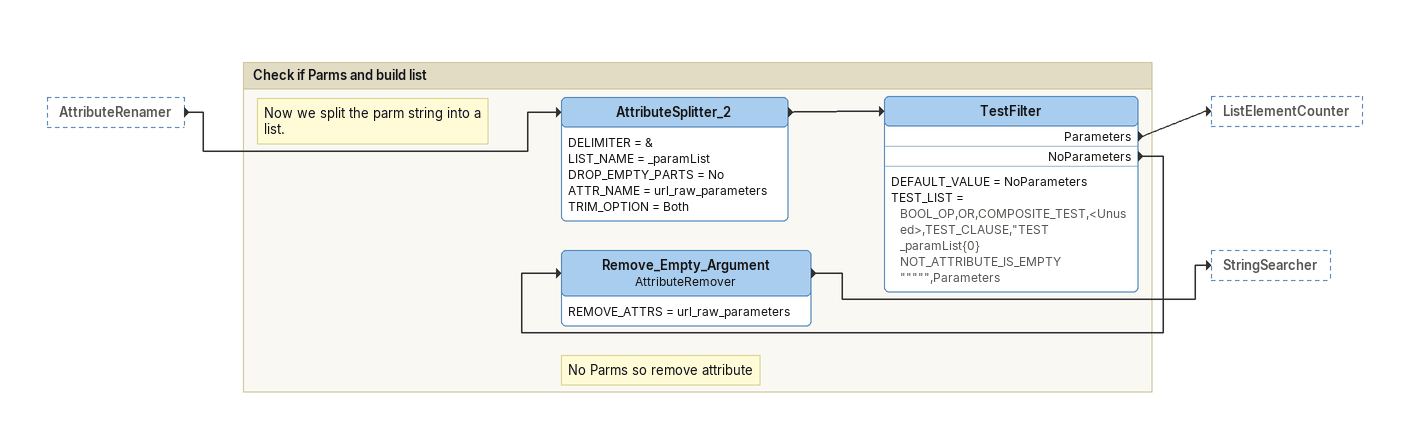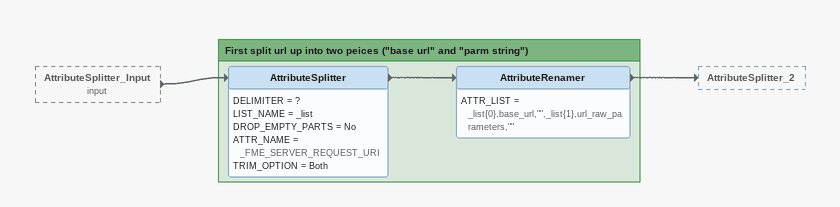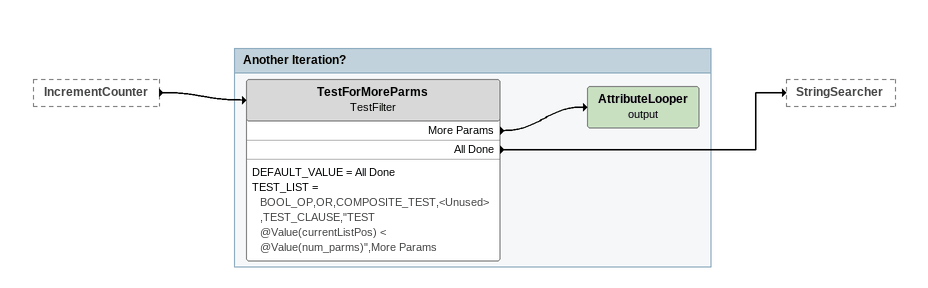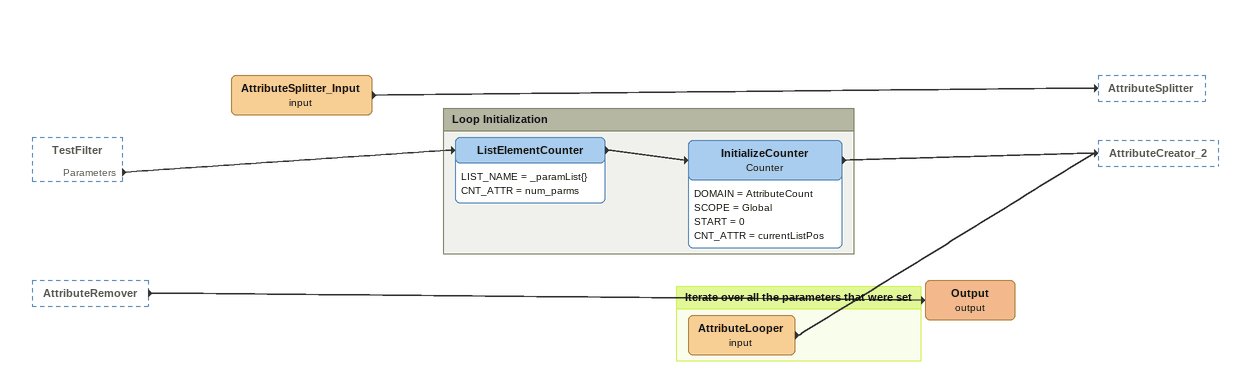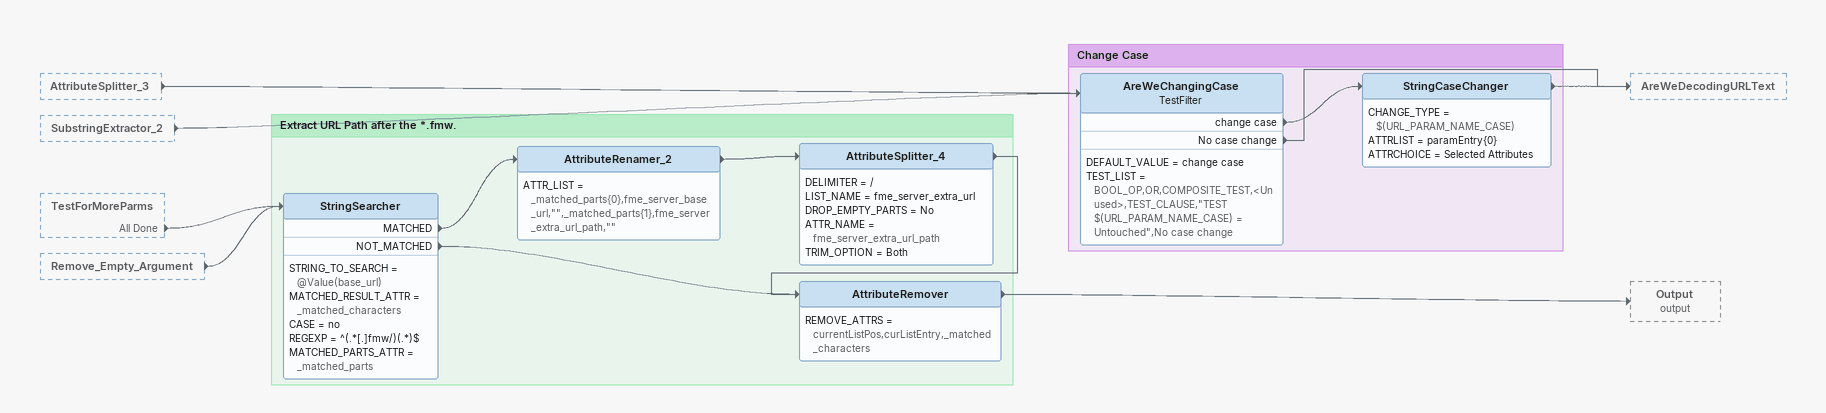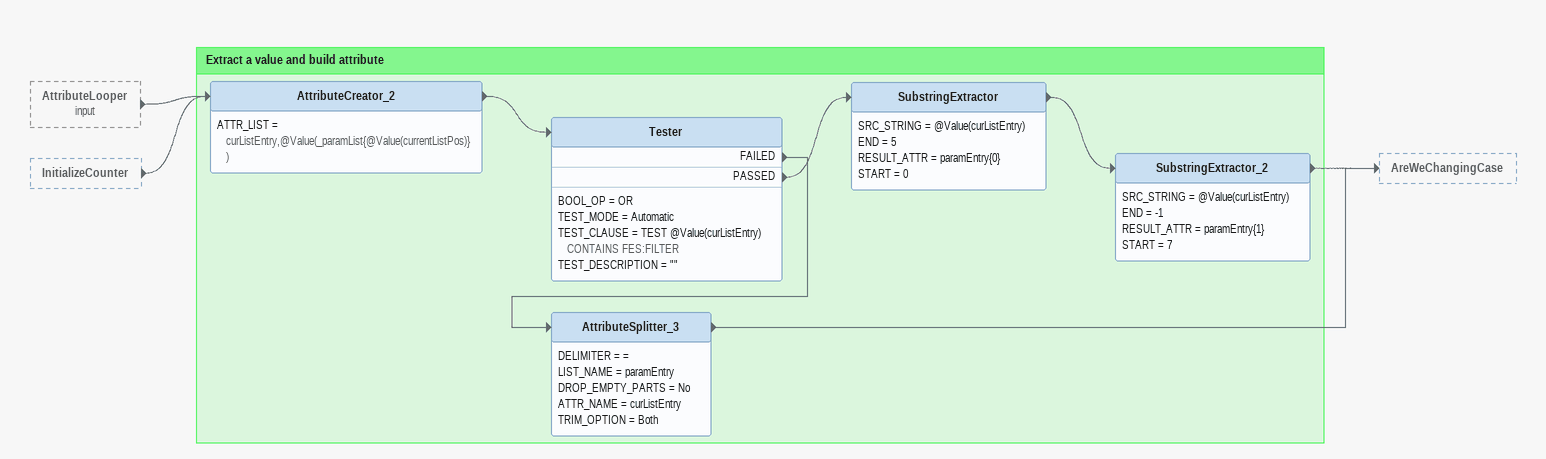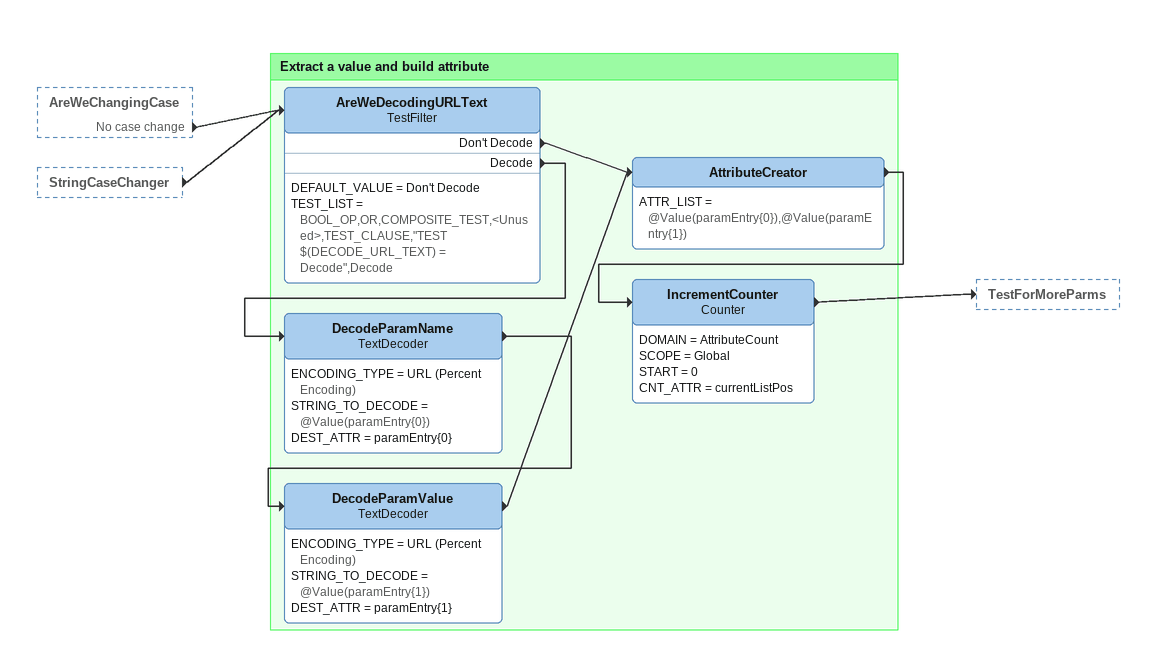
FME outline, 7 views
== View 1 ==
AttributeRenamer [outside]
    -> AttributeSplitter_2

Bookmark: Check if Parms and build list
Note: Now we split the parm string into a list.
AttributeSplitter_2
    DELIMITER = &
    LIST_NAME = _paramList
    DROP_EMPTY_PARTS = No
    ATTR_NAME = url_raw_parameters
    TRIM_OPTION = Both
    -> TestFilter
TestFilter
    DEFAULT_VALUE = NoParameters
    TEST_LIST = BOOL_OP,OR,COMPOSITE_TEST,<Unused>,TEST_CLAUSE,"TEST _paramList{0} NOT_ATTRIBUTE_IS_EMPTY """"",Parameters
    Parameters -> ListElementCounter
    NoParameters -> Remove_Empty_Argument
Note: No Parms so remove attribute
Remove_Empty_Argument: AttributeRemover
    REMOVE_ATTRS = url_raw_parameters
    -> StringSearcher

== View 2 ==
AttributeSplitter_Input (input) [outside]
    -> AttributeSplitter

Bookmark: First split url up into two peices ("base url" and "parm string")
AttributeSplitter
    DELIMITER = ?
    LIST_NAME = _list
    DROP_EMPTY_PARTS = No
    ATTR_NAME = _FME_SERVER_REQUEST_URI
    TRIM_OPTION = Both
    -> AttributeRenamer
AttributeRenamer
    ATTR_LIST = _list{0},base_url,"",_list{1},url_raw_parameters,""
    -> AttributeSplitter_2

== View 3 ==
IncrementCounter [outside]
    -> TestForMoreParms

Bookmark: Another Iteration?
TestForMoreParms: TestFilter
    DEFAULT_VALUE = All Done
    TEST_LIST = BOOL_OP,OR,COMPOSITE_TEST,<Unused>,TEST_CLAUSE,"TEST @Value(currentListPos) < @Value(num_parms)",More Params
    More Params -> AttributeLooper (output)
    All Done -> StringSearcher
AttributeLooper (output)

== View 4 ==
TestFilter [outside]
    Parameters -> ListElementCounter
AttributeRemover [outside]
    -> Output (output)
AttributeSplitter_Input (input)
    -> AttributeSplitter
Output (output)

Bookmark: Loop Initialization
ListElementCounter
    LIST_NAME = _paramList{}
    CNT_ATTR = num_parms
    -> InitializeCounter
InitializeCounter: Counter
    DOMAIN = AttributeCount
    SCOPE = Global
    START = 0
    CNT_ATTR = currentListPos
    -> AttributeCreator_2

Bookmark: Iterate over all the parameters that were set
AttributeLooper (input)
    -> AttributeCreator_2

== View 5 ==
AttributeSplitter_3 [outside]
    -> AreWeChangingCase
SubstringExtractor_2 [outside]
    -> AreWeChangingCase
TestForMoreParms [outside]
    All Done -> StringSearcher
Remove_Empty_Argument [outside]
    -> StringSearcher

Bookmark: Change Case
AreWeChangingCase: TestFilter
    DEFAULT_VALUE = change case
    TEST_LIST = BOOL_OP,OR,COMPOSITE_TEST,<Unused>,TEST_CLAUSE,"TEST $(URL_PARAM_NAME_CASE) = Untouched",No case change
    change case -> StringCaseChanger
    No case change -> AreWeDecodingURLText
StringCaseChanger
    CHANGE_TYPE = $(URL_PARAM_NAME_CASE)
    ATTRLIST = paramEntry{0}
    ATTRCHOICE = Selected Attributes
    -> AreWeDecodingURLText

Bookmark: Extract URL Path after the *.fmw.
StringSearcher
    STRING_TO_SEARCH = @Value(base_url)
    MATCHED_RESULT_ATTR = _matched_characters
    CASE = no
    REGEXP = ^(.*[.]fmw/)(.*)$
    MATCHED_PARTS_ATTR = _matched_parts
    MATCHED -> AttributeRenamer_2
    NOT_MATCHED -> AttributeRemover
AttributeRenamer_2
    ATTR_LIST = _matched_parts{0},fme_server_base_url,"",_matched_parts{1},fme_server_extra_url_path,""
    -> AttributeSplitter_4
AttributeSplitter_4
    DELIMITER = /
    LIST_NAME = fme_server_extra_url
    DROP_EMPTY_PARTS = No
    ATTR_NAME = fme_server_extra_url_path
    TRIM_OPTION = Both
    -> AttributeRemover
AttributeRemover
    REMOVE_ATTRS = currentListPos,curListEntry,_matched_characters
    -> Output (output)

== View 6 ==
AttributeLooper (input) [outside]
    -> AttributeCreator_2
InitializeCounter [outside]
    -> AttributeCreator_2

Bookmark: Extract a value and build attribute
AttributeCreator_2
    ATTR_LIST = curListEntry,@Value(_paramList{@Value(currentListPos)})
    -> Tester
Tester
    BOOL_OP = OR
    TEST_MODE = Automatic
    TEST_CLAUSE = TEST @Value(curListEntry) CONTAINS FES:FILTER
    TEST_DESCRIPTION = ""
    FAILED -> AttributeSplitter_3
    PASSED -> SubstringExtractor
SubstringExtractor
    SRC_STRING = @Value(curListEntry)
    END = 5
    RESULT_ATTR = paramEntry{0}
    START = 0
    -> SubstringExtractor_2
SubstringExtractor_2
    SRC_STRING = @Value(curListEntry)
    END = -1
    RESULT_ATTR = paramEntry{1}
    START = 7
    -> AreWeChangingCase
AttributeSplitter_3
    DELIMITER = =
    LIST_NAME = paramEntry
    DROP_EMPTY_PARTS = No
    ATTR_NAME = curListEntry
    TRIM_OPTION = Both
    -> AreWeChangingCase

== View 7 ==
AreWeChangingCase [outside]
    No case change -> AreWeDecodingURLText
StringCaseChanger [outside]
    -> AreWeDecodingURLText

Bookmark: Extract a value and build attribute
AreWeDecodingURLText: TestFilter
    DEFAULT_VALUE = Don't Decode
    TEST_LIST = BOOL_OP,OR,COMPOSITE_TEST,<Unused>,TEST_CLAUSE,"TEST $(DECODE_URL_TEXT) = Decode",Decode
    Don't Decode -> AttributeCreator
    Decode -> DecodeParamName
DecodeParamName: TextDecoder
    ENCODING_TYPE = URL (Percent Encoding)
    STRING_TO_DECODE = @Value(paramEntry{0})
    DEST_ATTR = paramEntry{0}
    -> DecodeParamValue
DecodeParamValue: TextDecoder
    ENCODING_TYPE = URL (Percent Encoding)
    STRING_TO_DECODE = @Value(paramEntry{1})
    DEST_ATTR = paramEntry{1}
    -> AttributeCreator
AttributeCreator
    ATTR_LIST = @Value(paramEntry{0}),@Value(paramEntry{1})
    -> IncrementCounter
IncrementCounter: Counter
    DOMAIN = AttributeCount
    SCOPE = Global
    START = 0
    CNT_ATTR = currentListPos
    -> TestForMoreParms
